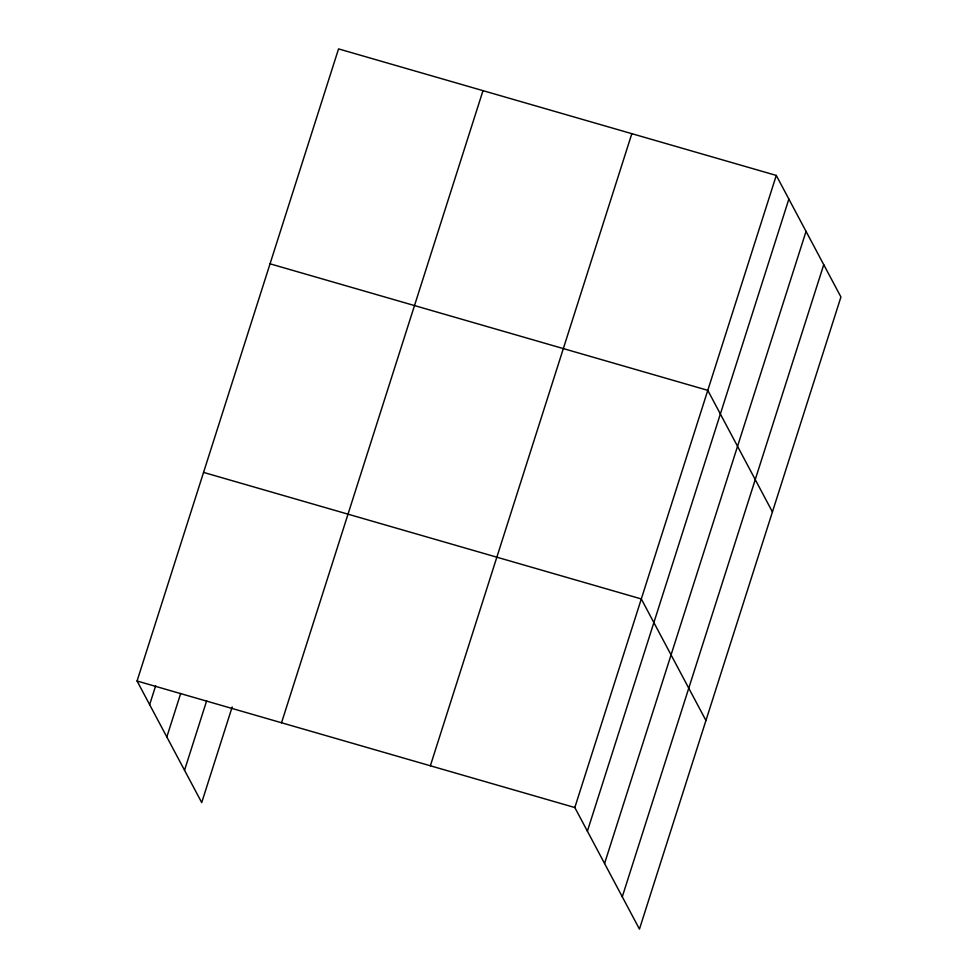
<?xml version="1.0" encoding="UTF-8"?>
<svg xmlns="http://www.w3.org/2000/svg" width="978" height="978" viewBox="0 0 978 978"><rect width="100%" height="100%" fill="white"/><g stroke="black" fill="none" stroke-linecap="round" stroke-linejoin="round"><path stroke-width="1.47" d="M232.177 706.972L201.712 802.571L137.067 681.006L338.547 48.9L776.287 175.429L840.933 296.994L639.453 929.1L574.819 807.535L776.287 175.429M149.646 704.661L155.649 685.822M166.822 736.972L180.673 693.512M184.524 770.261L206.688 700.725M281.53 722.766L482.998 90.648M430.357 765.786L631.837 133.668M587.387 831.178L788.867 199.072M604.575 863.501L806.043 231.383M622.277 896.789L823.745 264.671M270.05 263.815L707.791 390.344L772.424 511.91M203.558 472.411L641.299 598.939L705.945 720.505M137.067 681.006L574.819 807.535"/></g></svg>
